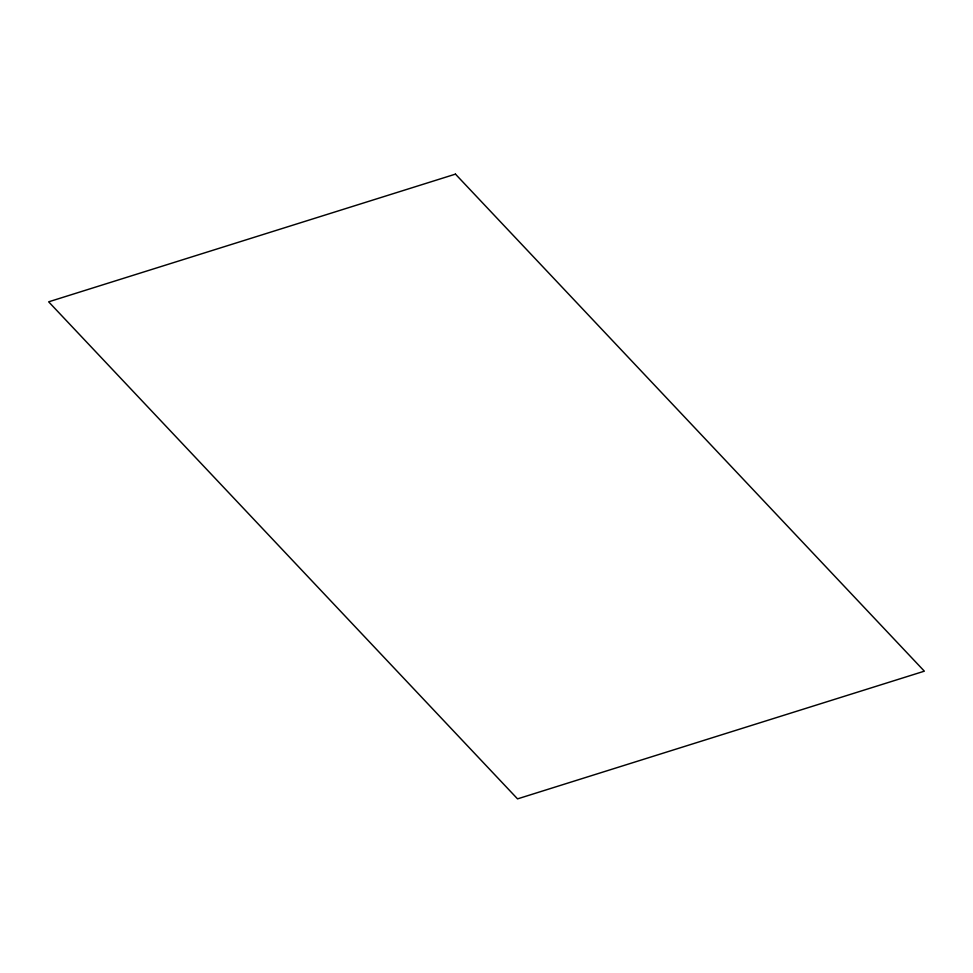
<?xml version="1.0" encoding="UTF-8"?>
<svg xmlns="http://www.w3.org/2000/svg" width="973" height="973" viewBox="0 0 973 973"><rect width="100%" height="100%" fill="white"/><g stroke="black" fill="none" stroke-linecap="round" stroke-linejoin="round"><path stroke-width="1.46" d="M455.461 174.131L48.65 301.825L517.539 798.869L924.35 671.175L455.461 174.131"/></g></svg>
